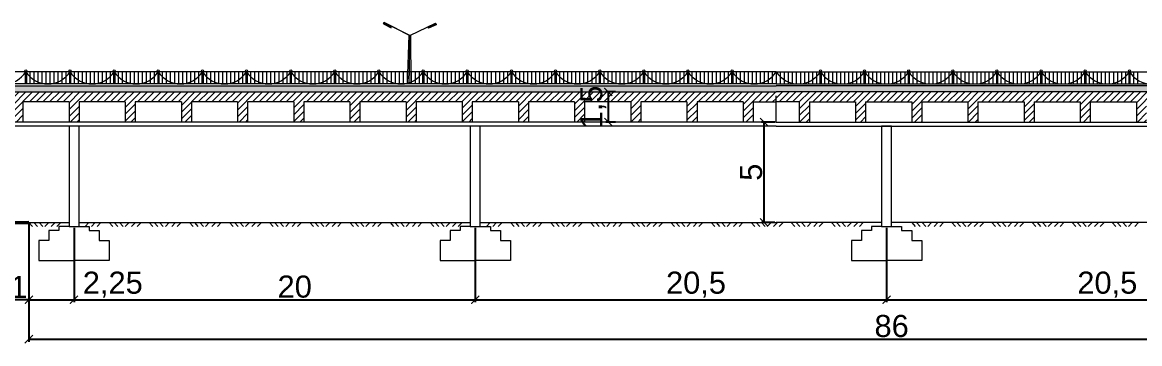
# Model space of a CAD drawing. Header units: millimetres. Extents: x -2123 to 34701, y -1286 to 835.
# Drawn here: x 8.4 to 64.1, y -380.2 to -364.2 of the extents above; entities that cross this region are included whole.
import ezdxf

# ---------------------------------------------------------------- set-up
doc = ezdxf.new("R2010")
doc.units = ezdxf.units.MM
doc.layers.get('0').update_dxf_attribs({"lineweight": 15})
for name, color, linetype, lineweight in [('RAZMERU', 7, 'Continuous', 15), ('поперечник', 250, 'Continuous', 15), ('Текст', 7, 'Continuous', 15)]:
    doc.layers.add(name, color=color, linetype=linetype, lineweight=lineweight)
doc.styles.get("Standard").update_dxf_attribs({"font": 'arial.ttf'})
doc.dimstyles.new('Переход', dxfattribs={"dimscale": 0.1, "dimtxt": 11, "dimasz": 4, "dimexe": 1.25, "dimexo": 0.625, "dimgap": 0.9, "dimtad": 1, "dimtxsty": 'Standard', "dimblk": 'ARCHTICK', "dimcen": 2.5, "dimadec": 0, "dimazin": 0, "dimtfac": 1, "dimtmove": 0, "dimatfit": 3, "dimldrblk": 'ARCHTICK', "dimfxl": 1, "dimarcsym": 0})

# ---------------------------------------------------------------- blocks, each defined once
blk = doc.blocks.new('25')
blk.add_lwpolyline([(0, 0), (0, 600)])
blk = doc.blocks.new('_ArchTick')
at = {"color": 0, "linetype": 'ByBlock', "const_width": 0.15}
blk.add_lwpolyline([(-0.5, -0.5), (0.5, 0.5)], dxfattribs=at)
blk = doc.blocks.new('*D420')
at = {"layer": 'Defpoints', "color": 0, "transparency": 16777216}
for p in [(45.352, -369.119), (45.955, -369.119), (45.955, -374.119)]:
    blk.add_point(p, dxfattribs=at)
at = {"layer": 'RAZMERU', "color": 0, "lineweight": -2, "transparency": 16777216}
for p, q in [((45.892, -369.119), (45.227, -369.119)), ((45.352, -374.119), (45.352, -369.119)), ((45.892, -374.119), (45.227, -374.119))]:
    blk.add_line(p, q, dxfattribs=at)
at = {"layer": 'RAZMERU', "color": 0, "lineweight": -2, "transparency": 16777216, "xscale": 0.4, "yscale": 0.4, "zscale": 0.4}
for p, rotation in [((45.352, -369.119), 90), ((45.352, -374.119), 270)]:
    blk.add_blockref('_ArchTick', p, dxfattribs=dict(at, rotation=rotation))
at = {"layer": 'RAZMERU', "color": 0, "transparency": 16777216, "insert": (44.702, -371.619), "char_height": 1.1, "attachment_point": 5, "rotation": 90}
blk.add_mtext('5', dxfattribs=at)
blk = doc.blocks.new('*D421')
at = {"layer": 'Defpoints', "color": 0, "transparency": 16777216}
for p in [(37.586, -367.619), (38.008, -367.619), (38.008, -369.119)]:
    blk.add_point(p, dxfattribs=at)
at = {"layer": 'RAZMERU', "color": 0, "lineweight": -2, "transparency": 16777216}
for p, q in [((37.945, -367.619), (37.461, -367.619)), ((37.586, -369.119), (37.586, -367.619)), ((37.945, -369.119), (37.461, -369.119))]:
    blk.add_line(p, q, dxfattribs=at)
at = {"layer": 'RAZMERU', "color": 0, "lineweight": -2, "transparency": 16777216, "xscale": 0.4, "yscale": 0.4, "zscale": 0.4}
for p, rotation in [((37.586, -367.619), 90), ((37.586, -369.119), 270)]:
    blk.add_blockref('_ArchTick', p, dxfattribs=dict(at, rotation=rotation))
at = {"layer": 'RAZMERU', "color": 0, "transparency": 16777216, "insert": (36.834, -368.369), "char_height": 1.1, "attachment_point": 5, "rotation": 90}
blk.add_mtext('1,5', dxfattribs=at)
blk = doc.blocks.new('*D422')
at = {"layer": 'Defpoints', "color": 0, "transparency": 16777216}
for p in [(10.955, -374.319), (30.955, -374.319), (30.955, -377.974)]:
    blk.add_point(p, dxfattribs=at)
at = {"layer": 'RAZMERU', "color": 0, "lineweight": -2, "transparency": 16777216}
for p, q in [((10.955, -374.382), (10.955, -378.099)), ((30.955, -374.382), (30.955, -378.099)), ((10.955, -377.974), (30.955, -377.974))]:
    blk.add_line(p, q, dxfattribs=at)
at = {"layer": 'RAZMERU', "color": 0, "lineweight": -2, "transparency": 16777216, "xscale": 0.4, "yscale": 0.4, "zscale": 0.4, "rotation": 180}
blk.add_blockref('_ArchTick', (10.955, -377.974), dxfattribs=at)
at = {"layer": 'RAZMERU', "color": 0, "lineweight": -2, "transparency": 16777216, "xscale": 0.4, "yscale": 0.4, "zscale": 0.4}
blk.add_blockref('_ArchTick', (30.955, -377.974), dxfattribs=at)
at = {"layer": 'RAZMERU', "color": 0, "transparency": 16777216, "insert": (21.955, -377.323), "char_height": 1.1, "attachment_point": 5}
blk.add_mtext('20', dxfattribs=at)
blk = doc.blocks.new('*D423')
at = {"layer": 'Defpoints', "color": 0, "transparency": 16777216}
for p in [(8.705, -374.119), (7.705, -374.289), (7.705, -377.974)]:
    blk.add_point(p, dxfattribs=at)
at = {"layer": 'RAZMERU', "color": 0, "lineweight": -2, "transparency": 16777216}
for p, q in [((8.705, -374.182), (8.705, -378.099)), ((7.705, -374.352), (7.705, -378.099)), ((8.705, -377.974), (7.705, -377.974))]:
    blk.add_line(p, q, dxfattribs=at)
at = {"layer": 'RAZMERU', "color": 0, "lineweight": -2, "transparency": 16777216, "xscale": 0.4, "yscale": 0.4, "zscale": 0.4, "rotation": 180}
blk.add_blockref('_ArchTick', (7.705, -377.974), dxfattribs=at)
at = {"layer": 'RAZMERU', "color": 0, "lineweight": -2, "transparency": 16777216, "xscale": 0.4, "yscale": 0.4, "zscale": 0.4}
blk.add_blockref('_ArchTick', (8.705, -377.974), dxfattribs=at)
at = {"layer": 'RAZMERU', "color": 0, "transparency": 16777216, "insert": (8.205, -377.332), "char_height": 1.1, "attachment_point": 5}
blk.add_mtext('1', dxfattribs=at)
blk = doc.blocks.new('*D432')
at = {"layer": 'Defpoints', "color": 0, "transparency": 16777216}
for p in [(8.705, -374.119), (10.955, -374.319), (10.955, -377.974)]:
    blk.add_point(p, dxfattribs=at)
at = {"layer": 'RAZMERU', "color": 0, "lineweight": -2, "transparency": 16777216}
for p, q in [((8.705, -374.182), (8.705, -378.099)), ((10.955, -374.382), (10.955, -378.099)), ((8.705, -377.974), (10.955, -377.974)), ((10.955, -377.974), (14.419, -377.974))]:
    blk.add_line(p, q, dxfattribs=at)
at = {"layer": 'RAZMERU', "color": 0, "lineweight": -2, "transparency": 16777216, "xscale": 0.4, "yscale": 0.4, "zscale": 0.4, "rotation": 180}
blk.add_blockref('_ArchTick', (8.705, -377.974), dxfattribs=at)
at = {"layer": 'RAZMERU', "color": 0, "lineweight": -2, "transparency": 16777216, "xscale": 0.4, "yscale": 0.4, "zscale": 0.4}
blk.add_blockref('_ArchTick', (10.955, -377.974), dxfattribs=at)
at = {"layer": 'RAZMERU', "color": 0, "transparency": 16777216, "insert": (12.887, -377.223), "char_height": 1.1, "attachment_point": 5}
blk.add_mtext('2,25', dxfattribs=at)
blk = doc.blocks.new('*D433')
at = {"layer": 'Defpoints', "color": 0, "transparency": 16777216}
for p in [(8.705, -377.986), (94.705, -377.986), (94.705, -379.938)]:
    blk.add_point(p, dxfattribs=at)
at = {"layer": 'Текст', "color": 0, "lineweight": -2, "transparency": 16777216}
for p, q in [((8.705, -378.048), (8.705, -380.063)), ((94.705, -378.048), (94.705, -380.063)), ((8.705, -379.938), (94.705, -379.938))]:
    blk.add_line(p, q, dxfattribs=at)
at = {"layer": 'Текст', "color": 0, "lineweight": -2, "transparency": 16777216, "xscale": 0.4, "yscale": 0.4, "zscale": 0.4, "rotation": 180}
blk.add_blockref('_ArchTick', (8.705, -379.938), dxfattribs=at)
at = {"layer": 'Текст', "color": 0, "lineweight": -2, "transparency": 16777216, "xscale": 0.4, "yscale": 0.4, "zscale": 0.4}
blk.add_blockref('_ArchTick', (94.705, -379.938), dxfattribs=at)
at = {"layer": 'Текст', "color": 0, "transparency": 16777216, "insert": (51.705, -379.286), "char_height": 1.1, "attachment_point": 5}
blk.add_mtext('86', dxfattribs=at)
blk = doc.blocks.new('*D435')
at = {"layer": 'Defpoints', "color": 0, "transparency": 16777216}
for p in [(30.955, -374.382), (51.455, -374.319), (51.455, -377.974)]:
    blk.add_point(p, dxfattribs=at)
at = {"layer": 'RAZMERU', "color": 0, "lineweight": -2, "transparency": 16777216}
for p, q in [((30.955, -374.444), (30.955, -378.099)), ((51.455, -374.382), (51.455, -378.099)), ((30.955, -377.974), (51.455, -377.974))]:
    blk.add_line(p, q, dxfattribs=at)
at = {"layer": 'RAZMERU', "color": 0, "lineweight": -2, "transparency": 16777216, "xscale": 0.4, "yscale": 0.4, "zscale": 0.4, "rotation": 180}
blk.add_blockref('_ArchTick', (30.955, -377.974), dxfattribs=at)
at = {"layer": 'RAZMERU', "color": 0, "lineweight": -2, "transparency": 16777216, "xscale": 0.4, "yscale": 0.4, "zscale": 0.4}
blk.add_blockref('_ArchTick', (51.455, -377.974), dxfattribs=at)
at = {"layer": 'RAZMERU', "color": 0, "transparency": 16777216, "insert": (41.955, -377.223), "char_height": 1.1, "attachment_point": 5}
blk.add_mtext('20,5', dxfattribs=at)
blk = doc.blocks.new('*D436')
at = {"layer": 'Defpoints', "color": 0, "transparency": 16777216}
for p in [(51.455, -374.444), (71.955, -374.444), (71.955, -377.974)]:
    blk.add_point(p, dxfattribs=at)
at = {"layer": 'RAZMERU', "color": 0, "lineweight": -2, "transparency": 16777216}
for p, q in [((51.455, -374.507), (51.455, -378.099)), ((71.955, -374.507), (71.955, -378.099)), ((51.455, -377.974), (71.955, -377.974))]:
    blk.add_line(p, q, dxfattribs=at)
at = {"layer": 'RAZMERU', "color": 0, "lineweight": -2, "transparency": 16777216, "xscale": 0.4, "yscale": 0.4, "zscale": 0.4, "rotation": 180}
blk.add_blockref('_ArchTick', (51.455, -377.974), dxfattribs=at)
at = {"layer": 'RAZMERU', "color": 0, "lineweight": -2, "transparency": 16777216, "xscale": 0.4, "yscale": 0.4, "zscale": 0.4}
blk.add_blockref('_ArchTick', (71.955, -377.974), dxfattribs=at)
at = {"layer": 'RAZMERU', "color": 0, "transparency": 16777216, "insert": (62.455, -377.223), "char_height": 1.1, "attachment_point": 5}
blk.add_mtext('20,5', dxfattribs=at)

msp = doc.modelspace()

# ---------------------------------------------------------------- hatches: boundary and pattern name
h = msp.add_hatch()
h.set_pattern_fill('SACNCR', color=256, scale=0.04, angle=90)
h.set_pattern_definition([(135, (3335.52606, 3593.13166), (-0.0673519209, -0.0673519209), []), (135, (3335.52606, 3593.199015), (-0.0673519209, -0.0673519209), [0, -0.09525])])
h.paths.add_polyline_path([(-19.045, -367.619), (-19.045, -367.519), (-19.045, -367.419), (-19.045, -367.319), (123.565, -367.319), (123.565, -367.619)])
h = msp.add_hatch()
h.set_pattern_fill('ANSI31', color=256, scale=0.075)
h.set_pattern_definition([(45, (3335.52606, 3593.13166), (-0.168379802, 0.168379802), [])])
h.paths.add_polyline_path([(-11.695, -368.119), (-13.995, -368.119), (-13.995, -369.119), (-14.495, -369.119), (-14.495, -368.119), (-16.795, -368.119), (-16.795, -369.119), (-17.295, -369.119), (-17.295, -368.119), (-19.045, -368.119), (-19.045, -367.619), (45.955, -367.619), (45.955, -368.119), (44.805, -368.119), (44.805, -369.119), (44.305, -369.119), (44.305, -368.119), (42.005, -368.119), (42.005, -369.119), (41.505, -369.119), (41.505, -368.119), (39.205, -368.119), (39.205, -369.119), (38.705, -369.119), (38.705, -368.119), (36.405, -368.119), (36.405, -369.119), (35.905, -369.119), (35.905, -368.119), (33.605, -368.119), (33.605, -369.119), (33.105, -369.119), (33.105, -368.119), (30.805, -368.119), (30.805, -369.119), (30.305, -369.119), (30.305, -368.119), (28.005, -368.119), (28.005, -369.119), (27.505, -369.119), (27.505, -368.119), (25.205, -368.119), (25.205, -369.119), (24.705, -369.119), (24.705, -368.119), (22.405, -368.119), (22.405, -369.119), (21.905, -369.119), (21.905, -368.119), (19.605, -368.119), (19.605, -369.119), (19.105, -369.119), (19.105, -368.119), (16.805, -368.119), (16.805, -369.119), (16.305, -369.119), (16.305, -368.119), (14.005, -368.119), (14.005, -369.119), (13.505, -369.119), (13.505, -368.119), (11.205, -368.119), (11.205, -369.119), (10.705, -369.119), (10.705, -368.119), (8.405, -368.119), (8.405, -369.119), (7.905, -369.119), (7.905, -368.119), (5.605, -368.119), (5.605, -369.119), (5.105, -369.119), (5.105, -368.119), (2.805, -368.119), (2.805, -369.119), (2.305, -369.119), (2.305, -368.119), (0.005, -368.119), (0.005, -369.119), (-0.495, -369.119), (-0.495, -368.119), (-2.795, -368.119), (-2.795, -369.119), (-3.295, -369.119), (-3.295, -368.119), (-5.595, -368.119), (-5.595, -369.119), (-6.095, -369.119), (-6.095, -368.119), (-8.395, -368.119), (-8.395, -369.119), (-8.895, -369.119), (-8.895, -368.119), (-11.195, -368.119), (-11.195, -369.119), (-11.695, -369.119)])
h = msp.add_hatch()
h.set_pattern_fill('ANSI31', color=256, scale=0.075)
h.paths.add_polyline_path([(123.565, -367.619), (108.705, -367.619), (108.705, -368.119), (108.705, -369.119), (109.205, -369.119), (109.205, -368.119), (111.505, -368.119), (111.505, -369.119), (112.005, -369.119), (112.005, -368.119), (114.305, -368.119), (114.305, -369.119), (114.805, -369.119), (114.805, -368.119), (117.105, -368.119), (117.105, -369.119), (117.605, -369.119), (117.605, -368.119), (119.905, -368.119), (119.905, -369.119), (120.405, -369.119), (120.405, -368.119), (122.705, -368.119), (122.705, -369.119), (123.205, -369.119), (123.205, -368.119), (123.565, -368.119)])
h.paths.add_polyline_path([(108.705, -368.119), (108.705, -367.619), (45.955, -367.619), (45.955, -368.119), (47.105, -368.119), (47.105, -369.119), (47.605, -369.119), (47.605, -368.119), (49.905, -368.119), (49.905, -369.119), (50.405, -369.119), (50.405, -368.119), (52.705, -368.119), (52.705, -369.119), (53.205, -369.119), (53.205, -368.119), (55.505, -368.119), (55.505, -369.119), (56.005, -369.119), (56.005, -368.119), (58.305, -368.119), (58.305, -369.119), (58.805, -369.119), (58.805, -368.119), (61.105, -368.119), (61.105, -369.119), (61.605, -369.119), (61.605, -368.119), (63.905, -368.119), (63.905, -369.119), (64.405, -369.119), (64.405, -368.119), (66.705, -368.119), (66.705, -369.119), (67.205, -369.119), (67.205, -368.119), (69.505, -368.119), (69.505, -369.119), (70.005, -369.119), (70.005, -368.119), (72.305, -368.119), (72.305, -369.119), (72.805, -369.119), (72.805, -368.119), (75.105, -368.119), (75.105, -369.119), (75.605, -369.119), (75.605, -368.119), (77.905, -368.119), (77.905, -369.119), (78.405, -369.119), (78.405, -368.119), (80.705, -368.119), (80.705, -369.119), (81.205, -369.119), (81.205, -368.119), (83.505, -368.119), (83.505, -369.119), (84.005, -369.119), (84.005, -368.119), (86.305, -368.119), (86.305, -369.119), (86.805, -369.119), (86.805, -368.119), (89.105, -368.119), (89.105, -369.119), (89.605, -369.119), (89.605, -368.119), (91.905, -368.119), (91.905, -369.119), (92.405, -369.119), (92.405, -368.119), (94.705, -368.119), (94.705, -369.119), (95.205, -369.119), (95.205, -368.119), (97.505, -368.119), (97.505, -369.119), (98.005, -369.119), (98.005, -368.119), (100.305, -368.119), (100.305, -369.119), (100.805, -369.119), (100.805, -368.119), (103.105, -368.119), (103.105, -369.119), (103.605, -369.119), (103.605, -368.119), (105.905, -368.119), (105.905, -369.119), (106.405, -369.119), (106.405, -368.119)])

# ---------------------------------------------------------------- linework, layer by layer
for p, q in [((-19.045, -367.319), (45.955, -367.319)), ((45.955, -367.219), (123.565, -367.219)), ((123.565, -367.319), (45.955, -367.319)), ((8.405, -368.119), (8.405, -369.119)), ((10.705, -368.119), (10.705, -369.119)), ((11.205, -368.119), (11.205, -369.119)), ((13.505, -368.119), (13.505, -369.119)), ((14.005, -368.119), (14.005, -369.119)), ((16.305, -368.119), (16.305, -369.119)), ((16.805, -368.119), (16.805, -369.119)), ((19.105, -368.119), (19.105, -369.119)), ((19.605, -368.119), (19.605, -369.119)), ((21.905, -368.119), (21.905, -369.119)), ((22.405, -368.119), (22.405, -369.119)), ((24.705, -368.119), (24.705, -369.119)), ((25.205, -368.119), (25.205, -369.119)), ((27.505, -368.119), (27.505, -369.119)), ((28.005, -368.119), (28.005, -369.119)), ((30.305, -368.119), (30.305, -369.119)), ((30.805, -368.119), (30.805, -369.119)), ((33.105, -368.119), (33.105, -369.119)), ((33.605, -368.119), (33.605, -369.119)), ((35.905, -368.119), (35.905, -369.119)), ((36.405, -368.119), (36.405, -369.119)), ((38.705, -368.119), (38.705, -369.119)), ((39.205, -368.119), (39.205, -369.119)), ((41.505, -368.119), (41.505, -369.119)), ((42.005, -368.119), (42.005, -369.119)), ((44.305, -368.119), (44.305, -369.119)), ((44.805, -368.119), (44.805, -369.119)), ((47.105, -368.119), (47.105, -369.119)), ((47.605, -368.119), (47.605, -369.119)), ((49.905, -368.119), (49.905, -369.119)), ((50.405, -368.119), (50.405, -369.119)), ((52.705, -368.119), (52.705, -369.119)), ((53.205, -368.119), (53.205, -369.119)), ((55.505, -368.119), (55.505, -369.119)), ((56.005, -368.119), (56.005, -369.119)), ((58.305, -368.119), (58.305, -369.119)), ((58.805, -368.119), (58.805, -369.119)), ((61.105, -368.119), (61.105, -369.119)), ((61.605, -368.119), (61.605, -369.119)), ((63.905, -368.119), (63.905, -369.119))]:
    msp.add_line(p, q)
for points in [[(45.955, -366.619), (-19.045, -366.619)], [(45.955, -366.619), (123.565, -366.619)], [(45.955, -367.219), (-19.045, -367.219), (-19.045, -367.319)], [(-19.045, -369.119), (-19.045, -367.619), (45.955, -367.619)], [(123.565, -369.319), (123.565, -367.619), (45.955, -367.619)], [(45.955, -369.119), (45.955, -367.819)], [(45.955, -369.119), (45.955, -367.819)], [(10.705, -368.119), (8.405, -368.119)], [(13.505, -368.119), (11.205, -368.119)], [(16.305, -368.119), (14.005, -368.119)], [(19.105, -368.119), (16.805, -368.119)], [(21.905, -368.119), (19.605, -368.119)], [(24.705, -368.119), (22.405, -368.119)], [(27.505, -368.119), (25.205, -368.119)], [(30.305, -368.119), (28.005, -368.119)], [(33.105, -368.119), (30.805, -368.119)], [(35.905, -368.119), (33.605, -368.119)], [(38.705, -368.119), (36.405, -368.119)], [(41.505, -368.119), (39.205, -368.119)], [(44.305, -368.119), (42.005, -368.119)], [(44.805, -368.119), (45.955, -368.119)], [(47.105, -368.119), (45.955, -368.119)], [(47.605, -368.119), (49.905, -368.119)], [(50.405, -368.119), (52.705, -368.119)], [(53.205, -368.119), (55.505, -368.119)], [(56.005, -368.119), (58.305, -368.119)], [(58.805, -368.119), (61.105, -368.119)], [(61.605, -368.119), (63.905, -368.119)], [(45.955, -369.119), (-19.045, -369.119)], [(45.955, -369.119), (123.565, -369.119)], [(45.955, -369.319), (-19.045, -369.319)], [(11.205, -374.319), (11.205, -369.319), (10.705, -369.319), (10.705, -374.319), (11.205, -374.319)], [(31.205, -374.319), (31.205, -369.319), (30.705, -369.319), (30.705, -374.319), (31.205, -374.319)], [(45.955, -369.319), (123.565, -369.319)], [(51.705, -374.319), (51.705, -369.319), (51.205, -369.319), (51.205, -374.319), (51.705, -374.319)], [(8.705, -374.119), (10.705, -374.119)], [(8.705, -374.119), (10.705, -374.119)], [(8.705, -374.119), (8.886, -374.319)], [(8.952, -374.119), (9.133, -374.319)], [(9.221, -374.119), (9.403, -374.319)], [(9.699, -374.119), (9.507, -374.319)], [(10.016, -374.119), (9.824, -374.319)], [(10.294, -374.119), (10.101, -374.319)], [(11.205, -374.119), (30.705, -374.119)], [(11.699, -374.119), (11.507, -374.319)], [(12.016, -374.119), (11.824, -374.319)], [(12.294, -374.119), (12.101, -374.319)], [(12.705, -374.119), (12.886, -374.319)], [(12.952, -374.119), (13.133, -374.319)], [(13.221, -374.119), (13.403, -374.319)], [(13.699, -374.119), (13.507, -374.319)], [(14.016, -374.119), (13.824, -374.319)], [(14.294, -374.119), (14.101, -374.319)], [(14.705, -374.119), (14.886, -374.319)], [(14.952, -374.119), (15.133, -374.319)], [(15.221, -374.119), (15.403, -374.319)], [(15.699, -374.119), (15.507, -374.319)], [(16.016, -374.119), (15.824, -374.319)], [(16.294, -374.119), (16.101, -374.319)], [(16.705, -374.119), (16.886, -374.319)], [(16.952, -374.119), (17.133, -374.319)], [(17.221, -374.119), (17.403, -374.319)], [(17.699, -374.119), (17.507, -374.319)], [(18.016, -374.119), (17.824, -374.319)], [(18.294, -374.119), (18.101, -374.319)], [(18.705, -374.119), (18.886, -374.319)], [(18.952, -374.119), (19.133, -374.319)], [(19.221, -374.119), (19.403, -374.319)], [(19.699, -374.119), (19.507, -374.319)], [(20.016, -374.119), (19.824, -374.319)], [(20.294, -374.119), (20.101, -374.319)], [(20.705, -374.119), (20.886, -374.319)], [(20.952, -374.119), (21.133, -374.319)], [(21.221, -374.119), (21.403, -374.319)], [(21.699, -374.119), (21.507, -374.319)], [(22.016, -374.119), (21.824, -374.319)], [(22.294, -374.119), (22.101, -374.319)], [(22.705, -374.119), (22.886, -374.319)], [(22.952, -374.119), (23.133, -374.319)], [(23.221, -374.119), (23.403, -374.319)], [(23.699, -374.119), (23.507, -374.319)], [(24.016, -374.119), (23.824, -374.319)], [(24.294, -374.119), (24.101, -374.319)], [(24.705, -374.119), (24.886, -374.319)], [(24.952, -374.119), (25.133, -374.319)], [(25.221, -374.119), (25.403, -374.319)], [(25.699, -374.119), (25.507, -374.319)], [(26.016, -374.119), (25.824, -374.319)], [(26.294, -374.119), (26.101, -374.319)], [(26.705, -374.119), (26.886, -374.319)], [(26.952, -374.119), (27.133, -374.319)], [(27.221, -374.119), (27.403, -374.319)], [(27.699, -374.119), (27.507, -374.319)], [(28.016, -374.119), (27.824, -374.319)], [(28.294, -374.119), (28.101, -374.319)], [(28.705, -374.119), (28.886, -374.319)], [(28.952, -374.119), (29.133, -374.319)], [(29.221, -374.119), (29.403, -374.319)], [(29.699, -374.119), (29.507, -374.319)], [(30.016, -374.119), (29.824, -374.319)], [(30.294, -374.119), (30.101, -374.319)], [(31.205, -374.119), (45.955, -374.119)], [(31.699, -374.119), (31.507, -374.319)], [(32.016, -374.119), (31.824, -374.319)], [(32.294, -374.119), (32.101, -374.319)], [(32.705, -374.119), (32.886, -374.319)], [(32.952, -374.119), (33.133, -374.319)], [(33.221, -374.119), (33.403, -374.319)], [(33.699, -374.119), (33.507, -374.319)], [(34.016, -374.119), (33.824, -374.319)], [(34.294, -374.119), (34.101, -374.319)], [(34.705, -374.119), (34.886, -374.319)], [(34.952, -374.119), (35.133, -374.319)], [(35.221, -374.119), (35.403, -374.319)], [(35.699, -374.119), (35.507, -374.319)], [(36.016, -374.119), (35.824, -374.319)], [(36.294, -374.119), (36.101, -374.319)], [(36.705, -374.119), (36.886, -374.319)], [(36.952, -374.119), (37.133, -374.319)], [(37.221, -374.119), (37.403, -374.319)], [(37.699, -374.119), (37.507, -374.319)], [(38.016, -374.119), (37.824, -374.319)], [(38.294, -374.119), (38.101, -374.319)], [(38.705, -374.119), (38.886, -374.319)], [(38.952, -374.119), (39.133, -374.319)], [(39.221, -374.119), (39.403, -374.319)], [(39.699, -374.119), (39.507, -374.319)], [(40.016, -374.119), (39.824, -374.319)], [(40.294, -374.119), (40.101, -374.319)], [(40.705, -374.119), (40.886, -374.319)], [(40.952, -374.119), (41.133, -374.319)], [(41.221, -374.119), (41.403, -374.319)], [(41.699, -374.119), (41.507, -374.319)], [(42.016, -374.119), (41.824, -374.319)], [(42.294, -374.119), (42.101, -374.319)], [(42.705, -374.119), (42.886, -374.319)], [(42.952, -374.119), (43.133, -374.319)], [(43.221, -374.119), (43.403, -374.319)], [(43.699, -374.119), (43.507, -374.319)], [(44.016, -374.119), (43.824, -374.319)], [(44.294, -374.119), (44.101, -374.319)], [(44.705, -374.119), (44.886, -374.319)], [(44.952, -374.119), (45.133, -374.319)], [(45.221, -374.119), (45.403, -374.319)], [(45.699, -374.119), (45.507, -374.319)], [(46.016, -374.119), (45.824, -374.319)], [(51.205, -374.119), (45.955, -374.119)], [(46.294, -374.119), (46.101, -374.319)], [(46.705, -374.119), (46.886, -374.319)], [(46.952, -374.119), (47.133, -374.319)], [(47.221, -374.119), (47.403, -374.319)], [(47.699, -374.119), (47.507, -374.319)], [(48.016, -374.119), (47.824, -374.319)], [(48.294, -374.119), (48.101, -374.319)], [(48.705, -374.119), (48.886, -374.319)], [(48.952, -374.119), (49.133, -374.319)], [(49.221, -374.119), (49.403, -374.319)], [(49.699, -374.119), (49.507, -374.319)], [(50.016, -374.119), (49.824, -374.319)], [(50.294, -374.119), (50.101, -374.319)], [(71.705, -374.119), (51.699, -374.119)], [(52.705, -374.119), (52.886, -374.319)], [(52.952, -374.119), (53.133, -374.319)], [(53.221, -374.119), (53.403, -374.319)], [(53.699, -374.119), (53.507, -374.319)], [(54.016, -374.119), (53.824, -374.319)], [(54.294, -374.119), (54.101, -374.319)], [(54.705, -374.119), (54.886, -374.319)], [(54.952, -374.119), (55.133, -374.319)], [(55.221, -374.119), (55.403, -374.319)], [(55.699, -374.119), (55.507, -374.319)], [(56.016, -374.119), (55.824, -374.319)], [(56.294, -374.119), (56.101, -374.319)], [(56.705, -374.119), (56.886, -374.319)], [(56.952, -374.119), (57.133, -374.319)], [(57.221, -374.119), (57.403, -374.319)], [(57.699, -374.119), (57.507, -374.319)], [(58.016, -374.119), (57.824, -374.319)], [(58.294, -374.119), (58.101, -374.319)], [(58.705, -374.119), (58.886, -374.319)], [(58.952, -374.119), (59.133, -374.319)], [(59.221, -374.119), (59.403, -374.319)], [(59.699, -374.119), (59.507, -374.319)], [(60.016, -374.119), (59.824, -374.319)], [(60.294, -374.119), (60.101, -374.319)], [(60.705, -374.119), (60.886, -374.319)], [(60.952, -374.119), (61.133, -374.319)], [(61.221, -374.119), (61.403, -374.319)], [(61.699, -374.119), (61.507, -374.319)], [(62.016, -374.119), (61.824, -374.319)], [(62.294, -374.119), (62.101, -374.319)], [(62.705, -374.119), (62.886, -374.319)], [(62.952, -374.119), (63.133, -374.319)], [(63.221, -374.119), (63.403, -374.319)], [(63.699, -374.119), (63.507, -374.319)], [(64.016, -374.119), (63.824, -374.319)], [(10.705, -374.319), (10.205, -374.319), (10.205, -374.519), (9.705, -374.519), (9.705, -375.019), (9.205, -375.019), (9.205, -376.019), (10.955, -376.019)], [(11.205, -374.319), (11.705, -374.319), (11.705, -374.519), (12.205, -374.519), (12.205, -375.019), (12.705, -375.019), (12.705, -376.019), (10.955, -376.019)], [(30.705, -374.319), (30.205, -374.319), (30.205, -374.519), (29.705, -374.519), (29.705, -375.019), (29.205, -375.019), (29.205, -376.019), (30.955, -376.019)], [(31.205, -374.319), (31.705, -374.319), (31.705, -374.519), (32.205, -374.519), (32.205, -375.019), (32.705, -375.019), (32.705, -376.019), (30.955, -376.019)], [(51.205, -374.319), (50.705, -374.319), (50.705, -374.519), (50.205, -374.519), (50.205, -375.019), (49.705, -375.019), (49.705, -376.019), (51.455, -376.019)], [(51.705, -374.319), (52.205, -374.319), (52.205, -374.519), (52.705, -374.519), (52.705, -375.019), (53.205, -375.019), (53.205, -376.019), (51.455, -376.019)]]:
    msp.add_lwpolyline(points)
at = {"lineweight": 50}
msp.add_lwpolyline([(8.705, -374.119), (7.705, -374.139)], dxfattribs=at)
for centre in [(8.555, -366.571), (10.755, -366.571), (12.955, -366.571), (15.155, -366.571), (17.355, -366.571), (19.555, -366.571), (21.755, -366.571), (23.954, -366.571), (26.154, -366.571), (28.354, -366.571), (30.554, -366.571), (32.754, -366.571), (34.955, -366.571), (37.155, -366.571), (39.355, -366.571), (41.555, -366.571), (43.755, -366.571), (48.155, -366.571), (50.355, -366.571), (52.555, -366.571), (54.755, -366.571), (56.955, -366.571), (59.155, -366.571), (61.355, -366.571), (63.555, -366.571)]:
    msp.add_circle(centre, 0.0485)
for centre in [(7.455, -365.911), (9.655, -365.911), (11.855, -365.911), (14.055, -365.911), (16.255, -365.911), (18.455, -365.911), (20.655, -365.911), (22.855, -365.911), (25.054, -365.911), (27.254, -365.911), (29.454, -365.911), (31.654, -365.911), (33.854, -365.911), (36.055, -365.911), (38.255, -365.911), (40.455, -365.911), (42.655, -365.911), (44.855, -365.911), (47.055, -365.911), (49.255, -365.911), (51.455, -365.911), (53.655, -365.911), (55.855, -365.911), (58.055, -365.911), (60.255, -365.911), (62.455, -365.911), (64.655, -365.911)]:
    msp.add_arc(centre, 1.308, 212.7791, 327.2209)
at = {"layer": 'поперечник', "color": 7, "lineweight": 15}
for p, q in [((26.387, -364.204), (26.414, -364.153)), ((26.387, -364.204), (26.414, -364.153)), ((27.684, -364.799), (26.412, -364.152)), ((27.645, -364.796), (26.412, -364.152)), ((27.684, -364.799), (26.412, -364.152)), ((27.645, -364.796), (26.412, -364.152)), ((27.687, -364.799), (28.977, -364.189)), ((27.687, -364.799), (28.977, -364.189)), ((27.726, -364.797), (28.977, -364.189)), ((27.726, -364.797), (28.977, -364.189)), ((29, -364.242), (28.975, -364.19)), ((29, -364.242), (28.975, -364.19)), ((26.387, -364.204), (26.386, -364.23)), ((26.387, -364.204), (26.386, -364.23)), ((26.386, -364.23), (26.756, -364.42)), ((26.386, -364.23), (26.756, -364.42)), ((26.762, -364.4), (26.387, -364.204)), ((26.762, -364.4), (26.387, -364.204)), ((26.756, -364.42), (26.762, -364.4)), ((26.756, -364.42), (26.762, -364.4)), ((26.762, -364.4), (26.773, -364.341)), ((26.762, -364.4), (26.773, -364.341)), ((28.62, -364.427), (28.611, -364.367)), ((28.62, -364.427), (28.611, -364.367)), ((28.62, -364.427), (29, -364.242)), ((28.62, -364.427), (29, -364.242)), ((28.626, -364.447), (28.62, -364.427)), ((28.626, -364.447), (28.62, -364.427)), ((29.001, -364.268), (28.626, -364.447)), ((29.001, -364.268), (28.626, -364.447)), ((29, -364.242), (29.001, -364.268)), ((29, -364.242), (29.001, -364.268)), ((27.685, -364.805), (27.65, -367.219)), ((27.685, -364.805), (27.65, -367.219)), ((27.685, -364.805), (27.65, -367.219)), ((27.685, -364.805), (27.65, -367.219))]:
    msp.add_line(p, q, dxfattribs=at)
for points in [[(27.645, -364.796), (27.555, -367.219)], [(27.645, -364.796), (27.555, -367.219)], [(27.726, -364.797), (27.746, -367.219)], [(27.726, -364.797), (27.746, -367.219)]]:
    msp.add_lwpolyline(points, dxfattribs=at)

# ---------------------------------------------------------------- block references
at = {"yscale": 0.001, "zscale": 0.001, "rotation": 180}
for p, xscale in [((8.525, -366.619), -0.001), ((8.555, -366.619), -0.001), ((8.585, -366.619), -0.001), ((8.755, -366.619), -0.001), ((8.955, -366.619), -0.001), ((9.155, -366.619), -0.001), ((9.355, -366.619), -0.001), ((9.555, -366.619), -0.001), ((9.755, -366.619), -0.001), ((9.955, -366.619), -0.001), ((10.155, -366.619), -0.001), ((10.355, -366.619), -0.001), ((10.555, -366.619), -0.001), ((10.725, -366.619), -0.001), ((10.755, -366.619), -0.001), ((10.785, -366.619), -0.001), ((10.955, -366.619), -0.001), ((11.155, -366.619), -0.001), ((11.355, -366.619), -0.001), ((11.555, -366.619), -0.001), ((11.755, -366.619), -0.001), ((11.955, -366.619), -0.001), ((12.155, -366.619), -0.001), ((12.355, -366.619), -0.001), ((12.555, -366.619), -0.001), ((12.755, -366.619), -0.001), ((12.925, -366.619), -0.001), ((12.955, -366.619), -0.001), ((12.985, -366.619), -0.001), ((13.155, -366.619), -0.001), ((13.355, -366.619), -0.001), ((13.555, -366.619), -0.001), ((13.755, -366.619), -0.001), ((13.955, -366.619), -0.001), ((14.155, -366.619), -0.001), ((14.355, -366.619), -0.001), ((14.555, -366.619), -0.001), ((14.755, -366.619), -0.001), ((14.955, -366.619), -0.001), ((15.125, -366.619), -0.001), ((15.155, -366.619), -0.001), ((15.185, -366.619), -0.001), ((15.355, -366.619), -0.001), ((15.555, -366.619), -0.001), ((15.755, -366.619), -0.001), ((15.955, -366.619), -0.001), ((16.155, -366.619), -0.001), ((16.355, -366.619), -0.001), ((16.555, -366.619), -0.001), ((16.755, -366.619), -0.001), ((16.955, -366.619), -0.001), ((17.155, -366.619), -0.001), ((17.325, -366.619), -0.001), ((17.355, -366.619), -0.001), ((17.385, -366.619), -0.001), ((17.555, -366.619), -0.001), ((17.755, -366.619), -0.001), ((17.955, -366.619), -0.001), ((18.155, -366.619), -0.001), ((18.355, -366.619), -0.001), ((18.555, -366.619), -0.001), ((18.755, -366.619), -0.001), ((18.955, -366.619), -0.001), ((19.155, -366.619), -0.001), ((19.355, -366.619), -0.001), ((19.525, -366.619), -0.001), ((19.555, -366.619), -0.001), ((19.585, -366.619), -0.001), ((19.755, -366.619), -0.001), ((19.955, -366.619), -0.001), ((20.155, -366.619), -0.001), ((20.355, -366.619), -0.001), ((20.555, -366.619), -0.001), ((20.755, -366.619), -0.001), ((20.955, -366.619), -0.001), ((21.155, -366.619), -0.001), ((21.355, -366.619), -0.001), ((21.555, -366.619), -0.001), ((21.725, -366.619), -0.001), ((21.755, -366.619), -0.001), ((21.785, -366.619), -0.001), ((21.955, -366.619), -0.001), ((22.155, -366.619), -0.001), ((22.355, -366.619), -0.001), ((22.555, -366.619), -0.001), ((22.755, -366.619), -0.001), ((22.955, -366.619), -0.001), ((23.155, -366.619), -0.001), ((23.355, -366.619), -0.001), ((23.555, -366.619), -0.001), ((23.755, -366.619), -0.001), ((23.925, -366.619), -0.001), ((23.954, -366.619), -0.001), ((23.985, -366.619), -0.001), ((24.154, -366.619), -0.001), ((24.354, -366.619), -0.001), ((24.554, -366.619), -0.001), ((24.754, -366.619), -0.001), ((24.954, -366.619), -0.001), ((25.154, -366.619), -0.001), ((25.354, -366.619), -0.001), ((25.554, -366.619), -0.001), ((25.754, -366.619), -0.001), ((25.954, -366.619), -0.001), ((26.124, -366.619), -0.001), ((26.154, -366.619), -0.001), ((26.184, -366.619), -0.001), ((26.354, -366.619), -0.001), ((26.554, -366.619), -0.001), ((26.754, -366.619), -0.001), ((26.954, -366.619), -0.001), ((27.154, -366.619), -0.001), ((27.354, -366.619), -0.001), ((27.554, -366.619), -0.001), ((27.754, -366.619), -0.001), ((27.954, -366.619), -0.001), ((28.154, -366.619), -0.001), ((28.324, -366.619), -0.001), ((28.354, -366.619), -0.001), ((28.384, -366.619), -0.001), ((28.554, -366.619), -0.001), ((28.754, -366.619), -0.001), ((28.954, -366.619), -0.001), ((29.154, -366.619), -0.001), ((29.354, -366.619), -0.001), ((29.554, -366.619), -0.001), ((29.754, -366.619), -0.001), ((29.954, -366.619), -0.001), ((30.154, -366.619), -0.001), ((30.354, -366.619), -0.001), ((30.524, -366.619), -0.001), ((30.554, -366.619), -0.001), ((30.584, -366.619), -0.001), ((30.754, -366.619), -0.001), ((30.954, -366.619), -0.001), ((31.154, -366.619), -0.001), ((31.354, -366.619), -0.001), ((31.554, -366.619), -0.001), ((31.754, -366.619), -0.001), ((31.954, -366.619), -0.001), ((32.154, -366.619), -0.001), ((32.354, -366.619), -0.001), ((32.554, -366.619), -0.001), ((32.724, -366.619), -0.001), ((32.754, -366.619), -0.001), ((32.784, -366.619), -0.001), ((32.954, -366.619), -0.001), ((33.154, -366.619), -0.001), ((33.354, -366.619), -0.001), ((33.554, -366.619), -0.001), ((33.754, -366.619), -0.001), ((33.954, -366.619), -0.001), ((34.154, -366.619), -0.001), ((34.354, -366.619), -0.001), ((34.554, -366.619), -0.001), ((34.754, -366.619), -0.001), ((34.925, -366.619), -0.001), ((34.955, -366.619), -0.001), ((34.985, -366.619), -0.001), ((35.155, -366.619), -0.001), ((35.355, -366.619), -0.001), ((35.555, -366.619), -0.001), ((35.755, -366.619), -0.001), ((35.955, -366.619), -0.001), ((36.155, -366.619), -0.001), ((36.355, -366.619), -0.001), ((36.555, -366.619), -0.001), ((36.755, -366.619), -0.001), ((36.955, -366.619), -0.001), ((37.125, -366.619), -0.001), ((37.155, -366.619), -0.001), ((37.185, -366.619), -0.001), ((37.355, -366.619), -0.001), ((37.555, -366.619), -0.001), ((37.755, -366.619), -0.001), ((37.955, -366.619), -0.001), ((38.155, -366.619), -0.001), ((38.355, -366.619), -0.001), ((38.555, -366.619), -0.001), ((38.755, -366.619), -0.001), ((38.955, -366.619), -0.001), ((39.155, -366.619), -0.001), ((39.325, -366.619), -0.001), ((39.355, -366.619), -0.001), ((39.385, -366.619), -0.001), ((39.555, -366.619), -0.001), ((39.755, -366.619), -0.001), ((39.955, -366.619), -0.001), ((40.155, -366.619), -0.001), ((40.355, -366.619), -0.001), ((40.555, -366.619), -0.001), ((40.755, -366.619), -0.001), ((40.955, -366.619), -0.001), ((41.155, -366.619), -0.001), ((41.355, -366.619), -0.001), ((41.525, -366.619), -0.001), ((41.555, -366.619), -0.001), ((41.585, -366.619), -0.001), ((41.755, -366.619), -0.001), ((41.955, -366.619), -0.001), ((42.155, -366.619), -0.001), ((42.355, -366.619), -0.001), ((42.555, -366.619), -0.001), ((42.755, -366.619), -0.001), ((42.955, -366.619), -0.001), ((43.155, -366.619), -0.001), ((43.355, -366.619), -0.001), ((43.555, -366.619), -0.001), ((43.725, -366.619), -0.001), ((43.755, -366.619), -0.001), ((43.785, -366.619), -0.001), ((43.955, -366.619), -0.001), ((44.155, -366.619), -0.001), ((44.355, -366.619), -0.001), ((44.555, -366.619), -0.001), ((44.755, -366.619), -0.001), ((44.955, -366.619), -0.001), ((45.155, -366.619), -0.001), ((45.355, -366.619), -0.001), ((45.555, -366.619), -0.001), ((45.755, -366.619), -0.001), ((45.955, -366.619), 0.001), ((45.955, -366.619), -0.001), ((46.155, -366.619), 0.001), ((46.355, -366.619), 0.001), ((46.555, -366.619), 0.001), ((46.755, -366.619), 0.001), ((46.955, -366.619), 0.001), ((47.155, -366.619), 0.001), ((47.355, -366.619), 0.001), ((47.555, -366.619), 0.001), ((47.755, -366.619), 0.001), ((47.955, -366.619), 0.001), ((48.125, -366.619), 0.001), ((48.155, -366.619), 0.001), ((48.185, -366.619), 0.001), ((48.355, -366.619), 0.001), ((48.555, -366.619), 0.001), ((48.755, -366.619), 0.001), ((48.955, -366.619), 0.001), ((49.155, -366.619), 0.001), ((49.355, -366.619), 0.001), ((49.555, -366.619), 0.001), ((49.755, -366.619), 0.001), ((49.955, -366.619), 0.001), ((50.155, -366.619), 0.001), ((50.325, -366.619), 0.001), ((50.355, -366.619), 0.001), ((50.385, -366.619), 0.001), ((50.555, -366.619), 0.001), ((50.755, -366.619), 0.001), ((50.955, -366.619), 0.001), ((51.155, -366.619), 0.001), ((51.355, -366.619), 0.001), ((51.555, -366.619), 0.001), ((51.755, -366.619), 0.001), ((51.955, -366.619), 0.001), ((52.155, -366.619), 0.001), ((52.355, -366.619), 0.001), ((52.525, -366.619), 0.001), ((52.555, -366.619), 0.001), ((52.585, -366.619), 0.001), ((52.755, -366.619), 0.001), ((52.955, -366.619), 0.001), ((53.155, -366.619), 0.001), ((53.355, -366.619), 0.001), ((53.555, -366.619), 0.001), ((53.755, -366.619), 0.001), ((53.955, -366.619), 0.001), ((54.155, -366.619), 0.001), ((54.355, -366.619), 0.001), ((54.555, -366.619), 0.001), ((54.725, -366.619), 0.001), ((54.755, -366.619), 0.001), ((54.785, -366.619), 0.001), ((54.955, -366.619), 0.001), ((55.155, -366.619), 0.001), ((55.355, -366.619), 0.001), ((55.555, -366.619), 0.001), ((55.755, -366.619), 0.001), ((55.955, -366.619), 0.001), ((56.155, -366.619), 0.001), ((56.355, -366.619), 0.001), ((56.555, -366.619), 0.001), ((56.755, -366.619), 0.001), ((56.924, -366.619), 0.001), ((56.955, -366.619), 0.001), ((56.984, -366.619), 0.001), ((57.155, -366.619), 0.001), ((57.355, -366.619), 0.001), ((57.555, -366.619), 0.001), ((57.755, -366.619), 0.001), ((57.955, -366.619), 0.001), ((58.155, -366.619), 0.001), ((58.355, -366.619), 0.001), ((58.555, -366.619), 0.001), ((58.755, -366.619), 0.001), ((58.955, -366.619), 0.001), ((59.125, -366.619), 0.001), ((59.155, -366.619), 0.001), ((59.185, -366.619), 0.001), ((59.355, -366.619), 0.001), ((59.555, -366.619), 0.001), ((59.755, -366.619), 0.001), ((59.955, -366.619), 0.001), ((60.155, -366.619), 0.001), ((60.355, -366.619), 0.001), ((60.555, -366.619), 0.001), ((60.755, -366.619), 0.001), ((60.955, -366.619), 0.001), ((61.155, -366.619), 0.001), ((61.325, -366.619), 0.001), ((61.355, -366.619), 0.001), ((61.385, -366.619), 0.001), ((61.555, -366.619), 0.001), ((61.755, -366.619), 0.001), ((61.955, -366.619), 0.001), ((62.155, -366.619), 0.001), ((62.355, -366.619), 0.001), ((62.555, -366.619), 0.001), ((62.755, -366.619), 0.001), ((62.955, -366.619), 0.001), ((63.155, -366.619), 0.001), ((63.355, -366.619), 0.001), ((63.525, -366.619), 0.001), ((63.555, -366.619), 0.001), ((63.585, -366.619), 0.001), ((63.755, -366.619), 0.001), ((63.955, -366.619), 0.001)]:
    msp.add_blockref('25', p, dxfattribs=dict(at, xscale=xscale))

# ---------------------------------------------------------------- dimensions: what is measured, and where the dimension line sits
at = {"layer": 'RAZMERU'}
dim = msp.add_linear_dim(base=(37.586, -367.619), p1=(38.008, -369.119), p2=(38.008, -367.619), angle=90, dimstyle='Переход', dxfattribs=at)
dim.commit()
dim.dimension.update_dxf_attribs({"geometry": '*D421', "text_midpoint": (37.586, -368.369), "dimtype": 160})
dim = msp.add_linear_dim(base=(45.352, -369.119), p1=(45.955, -374.119), p2=(45.955, -369.119), angle=90, dimstyle='Переход', dxfattribs=at)
dim.commit()
dim.dimension.update_dxf_attribs({"geometry": '*D420', "text_midpoint": (44.702, -371.619)})
for base, p1, p2, picture, middle in [((7.705, -377.974), (8.705, -374.119), (7.705, -374.289), '*D423', (8.205, -377.974)), ((30.955, -377.974), (10.955, -374.319), (30.955, -374.319), '*D422', (21.955, -377.974)), ((51.455, -377.974), (30.955, -374.382), (51.455, -374.319), '*D435', (41.955, -377.974)), ((71.955, -377.974), (51.455, -374.444), (71.955, -374.444), '*D436', (62.455, -377.974))]:
    dim = msp.add_linear_dim(base=base, p1=p1, p2=p2, dimstyle='Переход', dxfattribs=at)
    dim.commit()
    dim.dimension.update_dxf_attribs({"geometry": picture, "text_midpoint": middle, "dimtype": 160})
dim = msp.add_linear_dim(base=(10.955, -377.974), p1=(8.705, -374.119), p2=(10.955, -374.319), dimstyle='Переход', dxfattribs=at)
dim.commit()
dim.dimension.update_dxf_attribs({"geometry": '*D432', "text_midpoint": (12.887, -377.223)})
at = {"layer": 'Текст', "color": 0}
dim = msp.add_linear_dim(base=(94.705, -379.938), p1=(8.705, -377.986), p2=(94.705, -377.986), dimstyle='Переход', dxfattribs=at)
dim.commit()
dim.dimension.update_dxf_attribs({"geometry": '*D433', "text_midpoint": (51.705, -379.938), "dimtype": 160})

doc.saveas('drawing.dxf')
